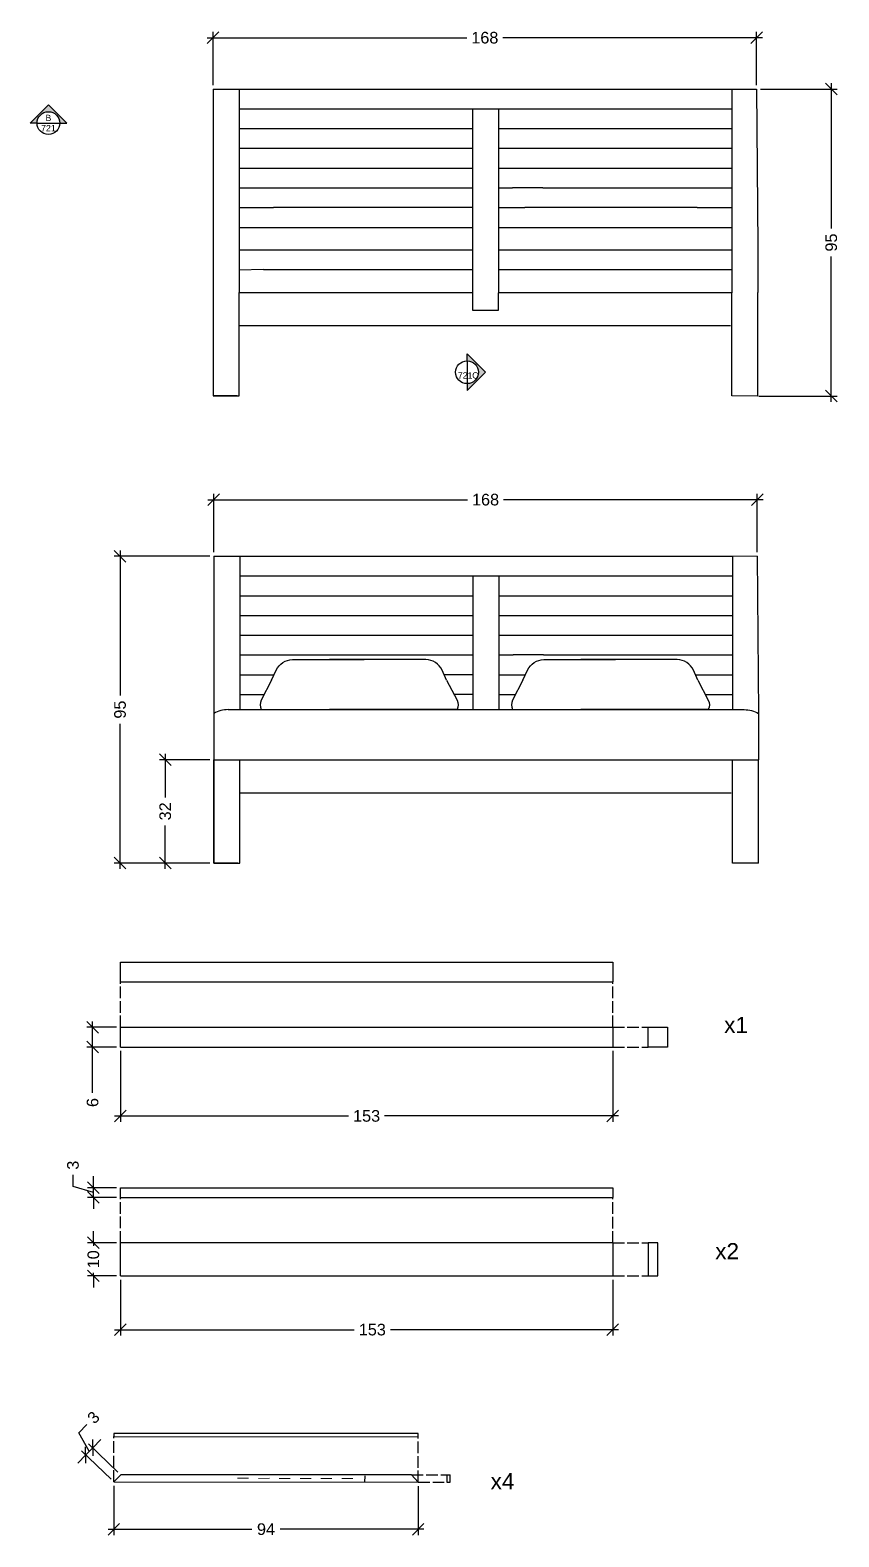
# Model space of a CAD drawing. Header units: millimetres. Extents: x -383 to 2872, y 639 to 2489.
# Drawn here: x 1504.4 to 1754.9, y 2010.5 to 2477 of the extents above; entities that cross this region are included whole.
import ezdxf
from ezdxf.enums import TextEntityAlignment as Align

# ---------------------------------------------------------------- set-up
doc = ezdxf.new("R2010")
doc.units = ezdxf.units.MM
doc.linetypes.add('ACAD_ISO02W100', pattern=[15, 12, -3])
for name, color, linetype in [('Linee di proiezione', 3, 'Continuous'), ('particolari', 6, 'Continuous'), ('quote', 4, 'Continuous'), ('struttura', 7, 'Continuous')]:
    doc.layers.add(name, color=color, linetype=linetype)
doc.styles.add('ARIAL', font='Arial.ttf')
doc.styles.get("Standard").update_dxf_attribs({"font": 'Arial.ttf'})
doc.dimstyles.new('TICK_36', dxfattribs={"dimtxt": 3.6, "dimasz": 3.6, "dimexe": 1.8, "dimexo": 1.2, "dimgap": 1.8, "dimtad": 0, "dimdec": 0, "dimzin": 0, "dimdsep": 46, "dimtxsty": 'ARIAL', "dimblk": 'OBLIQUE', "dimblk1": 'OBLIQUE', "dimblk2": 'OBLIQUE', "dimcen": 1.8, "dimdle": 1.8, "dimclrd": 256, "dimclre": 4, "dimclrt": 256, "dimadec": 0, "dimazin": 0, "dimtfac": 1, "dimtdec": 0, "dimtmove": 1, "dimatfit": 3, "dimldrblk": 'OBLIQUE', "dimfxl": 1, "dimtfillclr": 256, "dimtolj": 1, "dimtzin": 0, "dimarcsym": 1})

# ---------------------------------------------------------------- blocks, each defined once
blk = doc.blocks.new('_Oblique')
at = {"color": 0, "linetype": 'ByBlock', "lineweight": -2}
blk.add_line((-0.5, -0.5), (0.5, 0.5), dxfattribs=at)
blk = doc.blocks.new('*D205')
at = {"layer": 'Defpoints', "color": 0, "linetype": 'Continuous', "transparency": 16777216}
for p in [(1546.22, 2251.08), (1561.25, 2251.08), (1561.25, 2219.08)]:
    blk.add_point(p, dxfattribs=at)
at = {"layer": 'quote', "color": 4, "linetype": 'Continuous', "lineweight": -2, "transparency": 16777216}
for p, q in [((1560.05, 2251.08), (1544.42, 2251.08)), ((1560.05, 2219.08), (1544.42, 2219.08))]:
    blk.add_line(p, q, dxfattribs=at)
at = {"layer": 'quote', "linetype": 'Continuous', "lineweight": -2, "transparency": 16777216}
for p, q in [((1546.22, 2252.88), (1546.22, 2239.41)), ((1546.22, 2217.28), (1546.22, 2230.75))]:
    blk.add_line(p, q, dxfattribs=at)
at = {"layer": 'quote', "linetype": 'Continuous', "lineweight": -2, "transparency": 16777216, "xscale": 3.6, "yscale": 3.6, "zscale": 3.6}
for p, rotation in [((1546.22, 2251.08), 90), ((1546.22, 2219.08), 270)]:
    blk.add_blockref('_Oblique', p, dxfattribs=dict(at, rotation=rotation))
at = {"layer": 'quote', "linetype": 'Continuous', "transparency": 16777216, "insert": (1546.22, 2235.08), "char_height": 3.6, "attachment_point": 5, "rotation": 90, "style": 'ARIAL'}
blk.add_mtext('\\A1;32', dxfattribs=at)
blk = doc.blocks.new('*D206')
at = {"layer": 'Defpoints', "color": 0, "linetype": 'Continuous', "transparency": 16777216}
for p in [(1532.22, 2314.08), (1561.25, 2314.08), (1561.25, 2219.08)]:
    blk.add_point(p, dxfattribs=at)
at = {"layer": 'quote', "color": 4, "linetype": 'Continuous', "lineweight": -2, "transparency": 16777216}
for p, q in [((1560.05, 2314.08), (1530.42, 2314.08)), ((1560.05, 2219.08), (1530.42, 2219.08))]:
    blk.add_line(p, q, dxfattribs=at)
at = {"layer": 'quote', "linetype": 'Continuous', "lineweight": -2, "transparency": 16777216}
for p, q in [((1532.22, 2315.88), (1532.22, 2270.93)), ((1532.22, 2217.28), (1532.22, 2262.22))]:
    blk.add_line(p, q, dxfattribs=at)
at = {"layer": 'quote', "linetype": 'Continuous', "lineweight": -2, "transparency": 16777216, "xscale": 3.6, "yscale": 3.6, "zscale": 3.6}
for p, rotation in [((1532.22, 2314.08), 90), ((1532.22, 2219.08), 270)]:
    blk.add_blockref('_Oblique', p, dxfattribs=dict(at, rotation=rotation))
at = {"layer": 'quote', "linetype": 'Continuous', "transparency": 16777216, "insert": (1532.22, 2266.58), "char_height": 3.6, "attachment_point": 5, "rotation": 90, "style": 'ARIAL'}
blk.add_mtext('\\A1;95', dxfattribs=at)
blk = doc.blocks.new('*D198')
at = {"layer": 'Defpoints', "color": 0, "linetype": 'Continuous', "transparency": 16777216}
for p in [(1729.63, 2331.57), (1561.25, 2314.08), (1729.63, 2314.08)]:
    blk.add_point(p, dxfattribs=at)
at = {"layer": 'quote', "color": 4, "linetype": 'Continuous', "lineweight": -2, "transparency": 16777216}
for p, q in [((1561.25, 2315.28), (1561.25, 2333.37)), ((1729.63, 2315.28), (1729.63, 2333.37))]:
    blk.add_line(p, q, dxfattribs=at)
at = {"layer": 'quote', "linetype": 'Continuous', "lineweight": -2, "transparency": 16777216}
for p, q in [((1559.45, 2331.57), (1639.83, 2331.57)), ((1731.43, 2331.57), (1651.04, 2331.57))]:
    blk.add_line(p, q, dxfattribs=at)
at = {"layer": 'quote', "linetype": 'Continuous', "lineweight": -2, "transparency": 16777216, "xscale": 3.6, "yscale": 3.6, "zscale": 3.6, "rotation": 180}
blk.add_blockref('_Oblique', (1561.25, 2331.57), dxfattribs=at)
at = {"layer": 'quote', "linetype": 'Continuous', "lineweight": -2, "transparency": 16777216, "xscale": 3.6, "yscale": 3.6, "zscale": 3.6}
blk.add_blockref('_Oblique', (1729.63, 2331.57), dxfattribs=at)
at = {"layer": 'quote', "linetype": 'Continuous', "transparency": 16777216, "insert": (1645.44, 2331.57), "char_height": 3.6, "attachment_point": 5, "style": 'ARIAL'}
blk.add_mtext('\\A1;168', dxfattribs=at)
blk = doc.blocks.new('*D236')
at = {"layer": 'Defpoints', "color": 0, "linetype": 'Continuous', "transparency": 16777216}
for p in [(1729.41, 2474.59), (1561.03, 2458.71), (1729.41, 2458.71)]:
    blk.add_point(p, dxfattribs=at)
at = {"layer": 'quote', "linetype": 'Continuous', "lineweight": -2, "transparency": 16777216}
for p, q in [((1559.23, 2474.59), (1639.61, 2474.59)), ((1731.21, 2474.59), (1650.83, 2474.59))]:
    blk.add_line(p, q, dxfattribs=at)
at = {"layer": 'quote', "color": 4, "linetype": 'Continuous', "lineweight": -2, "transparency": 16777216}
for p, q in [((1561.03, 2459.91), (1561.03, 2476.39)), ((1729.41, 2459.91), (1729.41, 2476.39))]:
    blk.add_line(p, q, dxfattribs=at)
at = {"layer": 'quote', "linetype": 'Continuous', "lineweight": -2, "transparency": 16777216, "xscale": 3.6, "yscale": 3.6, "zscale": 3.6, "rotation": 180}
blk.add_blockref('_Oblique', (1561.03, 2474.59), dxfattribs=at)
at = {"layer": 'quote', "linetype": 'Continuous', "lineweight": -2, "transparency": 16777216, "xscale": 3.6, "yscale": 3.6, "zscale": 3.6}
blk.add_blockref('_Oblique', (1729.41, 2474.59), dxfattribs=at)
at = {"layer": 'quote', "linetype": 'Continuous', "transparency": 16777216, "insert": (1645.22, 2474.59), "char_height": 3.6, "attachment_point": 5, "style": 'ARIAL'}
blk.add_mtext('\\A1;168', dxfattribs=at)
blk = doc.blocks.new('*D237')
at = {"layer": 'Defpoints', "color": 0, "linetype": 'Continuous', "transparency": 16777216}
for p in [(1729.4, 2458.71), (1728.86, 2363.67), (1752.54, 2363.67)]:
    blk.add_point(p, dxfattribs=at)
at = {"layer": 'quote', "color": 4, "linetype": 'Continuous', "lineweight": -2, "transparency": 16777216}
for p, q in [((1730.6, 2458.71), (1754.34, 2458.71)), ((1730.06, 2363.67), (1754.34, 2363.67))]:
    blk.add_line(p, q, dxfattribs=at)
at = {"layer": 'quote', "linetype": 'Continuous', "lineweight": -2, "transparency": 16777216}
for p, q in [((1752.54, 2460.51), (1752.54, 2415.54)), ((1752.54, 2361.87), (1752.54, 2406.83))]:
    blk.add_line(p, q, dxfattribs=at)
at = {"layer": 'quote', "linetype": 'Continuous', "lineweight": -2, "transparency": 16777216, "xscale": 3.6, "yscale": 3.6, "zscale": 3.6}
for p, rotation in [((1752.54, 2458.71), 90), ((1752.54, 2363.67), 270)]:
    blk.add_blockref('_Oblique', p, dxfattribs=dict(at, rotation=rotation))
at = {"layer": 'quote', "linetype": 'Continuous', "transparency": 16777216, "insert": (1752.54, 2411.19), "char_height": 3.6, "attachment_point": 5, "rotation": 90, "style": 'ARIAL'}
blk.add_mtext('\\A1;95', dxfattribs=at)
blk = doc.blocks.new('*D210')
at = {"layer": 'Defpoints', "color": 0, "linetype": 'Continuous', "transparency": 16777216}
for p in [(1532.31, 2101.51), (1523.96, 2091.28), (1532.31, 2091.28)]:
    blk.add_point(p, dxfattribs=at)
at = {"layer": 'quote', "linetype": 'Continuous', "lineweight": -2, "transparency": 16777216}
for p, q in [((1523.96, 2101.51), (1523.96, 2105.11)), ((1523.96, 2101.51), (1523.96, 2100.6)), ((1523.96, 2091.28), (1523.96, 2092.19)), ((1523.96, 2091.28), (1523.96, 2087.68))]:
    blk.add_line(p, q, dxfattribs=at)
at = {"layer": 'quote', "color": 4, "linetype": 'Continuous', "lineweight": -2, "transparency": 16777216}
for p, q in [((1531.11, 2101.51), (1522.16, 2101.51)), ((1531.11, 2091.28), (1522.16, 2091.28))]:
    blk.add_line(p, q, dxfattribs=at)
at = {"layer": 'quote', "linetype": 'Continuous', "lineweight": -2, "transparency": 16777216, "xscale": 3.6, "yscale": 3.6, "zscale": 3.6}
for p, rotation in [((1523.96, 2101.51), 270), ((1523.96, 2091.28), 90)]:
    blk.add_blockref('_Oblique', p, dxfattribs=dict(at, rotation=rotation))
at = {"layer": 'quote', "linetype": 'Continuous', "transparency": 16777216, "insert": (1523.96, 2096.39), "char_height": 3.6, "attachment_point": 5, "rotation": 90, "style": 'ARIAL'}
blk.add_mtext('\\A1;10', dxfattribs=at)
blk = doc.blocks.new('*D199')
at = {"layer": 'Defpoints', "color": 0, "linetype": 'Continuous', "transparency": 16777216}
for p in [(1532.31, 2091.28), (1684.86, 2091.28), (1684.86, 2074.6)]:
    blk.add_point(p, dxfattribs=at)
at = {"layer": 'quote', "color": 4, "linetype": 'Continuous', "lineweight": -2, "transparency": 16777216}
for p, q in [((1532.31, 2090.08), (1532.31, 2072.8)), ((1684.86, 2090.08), (1684.86, 2072.8))]:
    blk.add_line(p, q, dxfattribs=at)
at = {"layer": 'quote', "linetype": 'Continuous', "lineweight": -2, "transparency": 16777216}
for p, q in [((1530.51, 2074.6), (1604.76, 2074.6)), ((1686.66, 2074.6), (1615.98, 2074.6))]:
    blk.add_line(p, q, dxfattribs=at)
at = {"layer": 'quote', "linetype": 'Continuous', "lineweight": -2, "transparency": 16777216, "xscale": 3.6, "yscale": 3.6, "zscale": 3.6, "rotation": 180}
blk.add_blockref('_Oblique', (1532.31, 2074.6), dxfattribs=at)
at = {"layer": 'quote', "linetype": 'Continuous', "lineweight": -2, "transparency": 16777216, "xscale": 3.6, "yscale": 3.6, "zscale": 3.6}
blk.add_blockref('_Oblique', (1684.86, 2074.6), dxfattribs=at)
at = {"layer": 'quote', "linetype": 'Continuous', "transparency": 16777216, "insert": (1610.37, 2074.6), "char_height": 3.6, "attachment_point": 5, "style": 'ARIAL'}
blk.add_mtext('\\A1;153', dxfattribs=at)
blk = doc.blocks.new('*D214')
at = {"layer": 'Defpoints', "color": 0, "linetype": 'Continuous', "transparency": 16777216}
for p in [(1530.29, 2027.47), (1624.57, 2027.38), (1624.57, 2012.82)]:
    blk.add_point(p, dxfattribs=at)
at = {"layer": 'quote', "color": 4, "linetype": 'Continuous', "lineweight": -2, "transparency": 16777216}
for p, q in [((1530.29, 2026.27), (1530.29, 2011.02)), ((1624.57, 2026.18), (1624.57, 2011.02))]:
    blk.add_line(p, q, dxfattribs=at)
at = {"layer": 'quote', "linetype": 'Continuous', "lineweight": -2, "transparency": 16777216}
for p, q in [((1528.49, 2012.82), (1573.08, 2012.82)), ((1626.37, 2012.82), (1581.78, 2012.82))]:
    blk.add_line(p, q, dxfattribs=at)
at = {"layer": 'quote', "linetype": 'Continuous', "lineweight": -2, "transparency": 16777216, "xscale": 3.6, "yscale": 3.6, "zscale": 3.6, "rotation": 180}
blk.add_blockref('_Oblique', (1530.29, 2012.82), dxfattribs=at)
at = {"layer": 'quote', "linetype": 'Continuous', "lineweight": -2, "transparency": 16777216, "xscale": 3.6, "yscale": 3.6, "zscale": 3.6}
blk.add_blockref('_Oblique', (1624.57, 2012.82), dxfattribs=at)
at = {"layer": 'quote', "linetype": 'Continuous', "transparency": 16777216, "insert": (1577.43, 2012.82), "char_height": 3.6, "attachment_point": 5, "style": 'ARIAL'}
blk.add_mtext('\\A1;94', dxfattribs=at)
blk = doc.blocks.new('*D215')
at = {"layer": 'Defpoints', "color": 0, "linetype": 'Continuous', "transparency": 16777216}
for p in [(1521.61, 2035.83), (1532.43, 2029.7), (1530.29, 2027.47)]:
    blk.add_point(p, dxfattribs=at)
at = {"layer": 'quote', "linetype": 'Continuous', "lineweight": -2, "transparency": 16777216}
for p, q in [((1519.44, 2042.7), (1521.94, 2045.29)), ((1522.68, 2036.95), (1519.44, 2042.7)), ((1523.75, 2038.06), (1526.25, 2040.65)), ((1521.61, 2035.83), (1519.11, 2033.24)), ((1523.75, 2038.06), (1521.61, 2035.83)), ((1523.75, 2038.06), (1521.61, 2035.83))]:
    blk.add_line(p, q, dxfattribs=at)
at = {"layer": 'quote', "color": 4, "linetype": 'Continuous', "lineweight": -2, "transparency": 16777216}
for p, q in [((1531.57, 2030.53), (1522.46, 2039.31)), ((1529.42, 2028.31), (1520.31, 2037.08))]:
    blk.add_line(p, q, dxfattribs=at)
at = {"layer": 'quote', "linetype": 'Continuous', "lineweight": -2, "transparency": 16777216, "xscale": 3.6, "yscale": 3.6, "zscale": 3.6}
for p, rotation in [((1523.75, 2038.06), 226.0829280085595), ((1521.61, 2035.83), 46.08292800855953)]:
    blk.add_blockref('_Oblique', p, dxfattribs=dict(at, rotation=rotation))
at = {"layer": 'quote', "linetype": 'Continuous', "transparency": 16777216, "insert": (1523.99, 2047.42), "char_height": 3.6, "attachment_point": 5, "rotation": 46.0829, "style": 'ARIAL'}
blk.add_mtext('\\A1;3', dxfattribs=at)
blk = doc.blocks.new('*D217')
at = {"layer": 'Defpoints', "color": 0, "linetype": 'Continuous', "transparency": 16777216}
for p in [(1532.31, 2162.11), (1684.86, 2162.11), (1684.86, 2140.77)]:
    blk.add_point(p, dxfattribs=at)
at = {"layer": 'quote', "color": 4, "linetype": 'Continuous', "lineweight": -2, "transparency": 16777216}
for p, q in [((1532.31, 2160.91), (1532.31, 2138.97)), ((1684.86, 2160.91), (1684.86, 2138.97))]:
    blk.add_line(p, q, dxfattribs=at)
at = {"layer": 'quote', "linetype": 'Continuous', "lineweight": -2, "transparency": 16777216}
for p, q in [((1530.51, 2140.77), (1602.98, 2140.77)), ((1686.66, 2140.77), (1614.19, 2140.77))]:
    blk.add_line(p, q, dxfattribs=at)
at = {"layer": 'quote', "linetype": 'Continuous', "lineweight": -2, "transparency": 16777216, "xscale": 3.6, "yscale": 3.6, "zscale": 3.6, "rotation": 180}
blk.add_blockref('_Oblique', (1532.31, 2140.77), dxfattribs=at)
at = {"layer": 'quote', "linetype": 'Continuous', "lineweight": -2, "transparency": 16777216, "xscale": 3.6, "yscale": 3.6, "zscale": 3.6}
blk.add_blockref('_Oblique', (1684.86, 2140.77), dxfattribs=at)
at = {"layer": 'quote', "linetype": 'Continuous', "transparency": 16777216, "insert": (1608.59, 2140.77), "char_height": 3.6, "attachment_point": 5, "style": 'ARIAL'}
blk.add_mtext('\\A1;153', dxfattribs=at)
blk = doc.blocks.new('*D220')
at = {"layer": 'Defpoints', "color": 0, "linetype": 'Continuous', "transparency": 16777216}
for p in [(1523.71, 2168.23), (1532.31, 2168.23), (1532.31, 2162.11)]:
    blk.add_point(p, dxfattribs=at)
at = {"layer": 'quote', "linetype": 'Continuous', "lineweight": -2, "transparency": 16777216}
for p, q in [((1523.71, 2160.31), (1523.71, 2170.03)), ((1523.71, 2147.93), (1523.71, 2162.11))]:
    blk.add_line(p, q, dxfattribs=at)
at = {"layer": 'quote', "color": 4, "linetype": 'Continuous', "lineweight": -2, "transparency": 16777216}
for p, q in [((1531.11, 2168.23), (1521.91, 2168.23)), ((1531.11, 2162.11), (1521.91, 2162.11))]:
    blk.add_line(p, q, dxfattribs=at)
at = {"layer": 'quote', "linetype": 'Continuous', "lineweight": -2, "transparency": 16777216, "xscale": 3.6, "yscale": 3.6, "zscale": 3.6}
for p, rotation in [((1523.71, 2168.23), 90), ((1523.71, 2162.11), 270)]:
    blk.add_blockref('_Oblique', p, dxfattribs=dict(at, rotation=rotation))
at = {"layer": 'quote', "linetype": 'Continuous', "transparency": 16777216, "insert": (1523.71, 2144.93), "char_height": 3.6, "attachment_point": 5, "rotation": 90, "style": 'ARIAL'}
blk.add_mtext('\\A1;6', dxfattribs=at)
blk = doc.blocks.new('*D290')
at = {"layer": 'Defpoints', "color": 0, "linetype": 'Continuous', "transparency": 16777216}
for p in [(1523.96, 2118.57), (1532.31, 2118.57), (1532.31, 2115.57)]:
    blk.add_point(p, dxfattribs=at)
at = {"layer": 'quote', "linetype": 'Continuous', "lineweight": -2, "transparency": 16777216}
for p, q in [((1517.64, 2118.97), (1517.64, 2122.57)), ((1523.96, 2117.07), (1517.64, 2118.97)), ((1523.96, 2118.57), (1523.96, 2122.17)), ((1523.96, 2115.57), (1523.96, 2118.57)), ((1523.96, 2115.57), (1523.96, 2118.57)), ((1523.96, 2115.57), (1523.96, 2111.97))]:
    blk.add_line(p, q, dxfattribs=at)
at = {"layer": 'quote', "color": 4, "linetype": 'Continuous', "lineweight": -2, "transparency": 16777216}
for p, q in [((1531.11, 2118.57), (1522.16, 2118.57)), ((1531.11, 2115.57), (1522.16, 2115.57))]:
    blk.add_line(p, q, dxfattribs=at)
at = {"layer": 'quote', "linetype": 'Continuous', "lineweight": -2, "transparency": 16777216, "xscale": 3.6, "yscale": 3.6, "zscale": 3.6}
for p, rotation in [((1523.96, 2118.57), 270), ((1523.96, 2115.57), 90)]:
    blk.add_blockref('_Oblique', p, dxfattribs=dict(at, rotation=rotation))
at = {"layer": 'quote', "linetype": 'Continuous', "transparency": 16777216, "insert": (1517.64, 2125.52), "char_height": 3.6, "attachment_point": 5, "rotation": 90, "style": 'ARIAL'}
blk.add_mtext('\\A1;3', dxfattribs=at)

msp = doc.modelspace()

# ---------------------------------------------------------------- hatches: boundary and pattern name
at = {"layer": 'particolari'}
h = msp.add_hatch(color=256, dxfattribs=at)
h.dxf.hatch_style = 1
h.paths.add_polyline_path([(1504.35, 2448.17), (1506.49, 2448.17, -1), (1513.55, 2448.17), (1515.69, 2448.17), (1510.02, 2453.87)])
h = msp.add_hatch(color=256, dxfattribs=at)
h.dxf.hatch_style = 1
h.paths.add_polyline_path([(1639.71, 2376.7), (1639.71, 2374.56, -1), (1639.71, 2367.5), (1639.71, 2365.36), (1645.41, 2371.03)])

# ---------------------------------------------------------------- linework, layer by layer
for p, q in [((1532.31, 2182.29), (1532.31, 2188.41)), ((1684.86, 2188.41), (1684.86, 2182.29)), ((1532.31, 2162.11), (1532.31, 2168.23)), ((1684.86, 2168.23), (1684.86, 2162.11)), ((1695.77, 2162.11), (1695.77, 2168.23)), ((1695.77, 2168.23), (1701.77, 2168.23)), ((1701.77, 2168.23), (1701.77, 2162.11)), ((1701.77, 2162.11), (1695.77, 2162.11)), ((1532.31, 2115.57), (1532.31, 2118.57)), ((1532.31, 2118.57), (1684.86, 2118.57)), ((1684.86, 2118.57), (1684.86, 2115.53)), ((1532.31, 2115.57), (1684.86, 2115.53)), ((1695.77, 2101.46), (1695.77, 2091.28)), ((1698.77, 2101.46), (1695.77, 2101.46)), ((1698.77, 2091.28), (1698.77, 2101.46)), ((1695.77, 2091.28), (1698.77, 2091.28)), ((1624.57, 2042.44), (1530.29, 2042.44)), ((1530.29, 2042.44), (1530.29, 2041.54)), ((1530.29, 2041.54), (1624.57, 2041.44)), ((1624.57, 2041.44), (1624.57, 2042.44)), ((1633.45, 2029.66), (1633.45, 2027.38)), ((1633.45, 2029.66), (1634.45, 2029.66)), ((1634.45, 2027.38), (1634.45, 2029.66)), ((1633.45, 2027.38), (1634.45, 2027.38))]:
    msp.add_line(p, q)
at = {"layer": 'Linee di proiezione', "color": 4, "linetype": 'ACAD_ISO02W100', "ltscale": 0.3}
for p, q in [((1532.31, 2168.23), (1532.31, 2182.29)), ((1684.86, 2168.23), (1684.86, 2182.29)), ((1684.86, 2168.23), (1695.77, 2168.23)), ((1684.86, 2162.11), (1695.77, 2162.11)), ((1532.31, 2101.51), (1532.31, 2115.57)), ((1684.86, 2101.46), (1684.86, 2115.53)), ((1684.86, 2101.46), (1695.77, 2101.46)), ((1684.86, 2091.28), (1695.77, 2091.28)), ((1530.29, 2027.47), (1530.29, 2041.54)), ((1624.57, 2027.38), (1624.57, 2041.44)), ((1622.54, 2029.66), (1633.45, 2029.66)), ((1624.57, 2027.38), (1633.45, 2027.38))]:
    msp.add_line(p, q, dxfattribs=at)
at = {"layer": 'particolari'}
for p, q in [((1504.35, 2448.17), (1510.02, 2453.87)), ((1515.69, 2448.17), (1510.02, 2453.87)), ((1506.49, 2448.17), (1504.35, 2448.17)), ((1506.49, 2448.17), (1513.55, 2448.17)), ((1513.55, 2448.17), (1515.69, 2448.17)), ((1639.71, 2374.56), (1639.71, 2376.7)), ((1639.71, 2376.7), (1645.41, 2371.03)), ((1639.71, 2374.56), (1639.71, 2367.5)), ((1639.71, 2365.36), (1645.41, 2371.03)), ((1639.71, 2367.5), (1639.71, 2365.36))]:
    msp.add_line(p, q, dxfattribs=at)
for centre in [(1510.02, 2448.17), (1639.71, 2371.03)]:
    msp.add_circle(centre, 3.53, dxfattribs=at)
at = {"layer": 'struttura'}
for p, q in [((1561.03, 2458.71), (1561.03, 2363.71)), ((1561.03, 2458.71), (1569.14, 2458.71)), ((1569.14, 2458.71), (1569.14, 2411.21)), ((1569.14, 2458.71), (1729.41, 2458.71)), ((1721.69, 2458.71), (1721.69, 2411.21)), ((1729.41, 2458.71), (1729.81, 2410.03)), ((1569.14, 2452.59), (1653.8, 2452.59)), ((1641.41, 2452.59), (1641.41, 2415.89)), ((1649.41, 2452.59), (1649.41, 2415.89)), ((1653.8, 2452.59), (1663.19, 2452.59)), ((1663.19, 2452.59), (1721.69, 2452.59)), ((1569.14, 2446.47), (1641.41, 2446.47)), ((1649.41, 2446.47), (1653.8, 2446.47)), ((1653.8, 2446.47), (1663.19, 2446.47)), ((1663.19, 2446.47), (1721.69, 2446.47)), ((1569.14, 2440.36), (1641.41, 2440.36)), ((1649.41, 2440.36), (1653.8, 2440.36)), ((1653.8, 2440.36), (1663.19, 2440.36)), ((1663.19, 2440.36), (1721.69, 2440.36)), ((1569.14, 2434.24), (1641.41, 2434.24)), ((1649.41, 2434.24), (1653.8, 2434.24)), ((1653.8, 2434.24), (1663.19, 2434.24)), ((1663.19, 2434.24), (1721.69, 2434.24)), ((1569.14, 2428.12), (1641.41, 2428.12)), ((1649.41, 2428.12), (1653.8, 2428.12)), ((1663.19, 2428.12), (1653.8, 2428.12)), ((1663.19, 2428.12), (1721.69, 2428.12)), ((1569.14, 2422), (1579.73, 2422)), ((1632.44, 2422), (1579.73, 2422)), ((1641.41, 2422), (1632.44, 2422)), ((1649.41, 2422), (1653.8, 2422)), ((1653.8, 2422), (1657.59, 2422)), ((1711.05, 2422), (1657.59, 2422)), ((1711.05, 2422), (1721.69, 2422)), ((1569.14, 2415.89), (1576.67, 2415.89)), ((1576.67, 2415.89), (1635.5, 2415.89)), ((1635.5, 2415.89), (1641.41, 2415.89)), ((1641.41, 2415.89), (1641.41, 2409.77)), ((1649.41, 2415.89), (1653.8, 2415.89)), ((1649.41, 2415.89), (1649.41, 2409.77)), ((1653.8, 2415.89), (1654.53, 2415.89)), ((1654.53, 2415.89), (1714.1, 2415.89)), ((1714.1, 2415.89), (1721.69, 2415.89)), ((1569.14, 2411.21), (1569.14, 2395.71)), ((1569.14, 2408.89), (1576.67, 2408.89)), ((1576.67, 2408.89), (1635.5, 2408.89)), ((1635.5, 2408.89), (1641.41, 2408.89)), ((1641.41, 2409.77), (1641.41, 2403.65)), ((1649.41, 2409.77), (1649.41, 2403.65)), ((1649.41, 2408.89), (1653.8, 2408.89)), ((1653.8, 2408.89), (1654.53, 2408.89)), ((1654.53, 2408.89), (1714.1, 2408.89)), ((1714.1, 2408.89), (1721.69, 2408.89)), ((1721.69, 2411.21), (1721.69, 2395.66)), ((1729.81, 2410.03), (1729.81, 2395.71)), ((1576.67, 2402.86), (1569.14, 2402.67)), ((1576.67, 2402.86), (1635.5, 2402.86)), ((1635.5, 2402.86), (1641.41, 2402.86)), ((1641.41, 2403.65), (1641.41, 2395.66)), ((1649.41, 2403.65), (1649.41, 2395.66)), ((1649.41, 2402.86), (1721.69, 2402.86)), ((1569.14, 2363.71), (1569.14, 2395.71)), ((1641.41, 2395.66), (1569.14, 2395.66)), ((1641.41, 2395.66), (1641.41, 2390.29)), ((1721.69, 2395.66), (1649.47, 2395.66)), ((1649.47, 2390.29), (1649.47, 2395.66)), ((1721.69, 2363.71), (1721.69, 2395.66)), ((1729.81, 2363.66), (1729.81, 2395.71)), ((1641.41, 2390.29), (1649.47, 2390.29)), ((1569.14, 2385.48), (1653.46, 2385.48)), ((1653.46, 2385.48), (1663.19, 2385.48)), ((1663.19, 2385.48), (1721.35, 2385.48)), ((1568.52, 2363.71), (1561.03, 2363.71)), ((1561.03, 2363.71), (1569.14, 2363.71)), ((1729.81, 2363.66), (1721.69, 2363.71)), ((1561.25, 2314.08), (1561.25, 2219.08)), ((1561.25, 2314.08), (1575.96, 2314.08)), ((1569.36, 2314.08), (1569.36, 2266.58)), ((1575.96, 2314.08), (1647.03, 2314.08)), ((1647.03, 2314.08), (1661.74, 2314.08)), ((1661.74, 2314.08), (1721.91, 2314.08)), ((1721.91, 2314.08), (1729.63, 2314.14)), ((1721.91, 2314.08), (1721.91, 2266.58)), ((1729.63, 2314.08), (1730.03, 2265.4)), ((1729.63, 2314.08), (1729.63, 2313.04)), ((1569.36, 2307.96), (1654.02, 2307.96)), ((1641.63, 2266.58), (1641.63, 2307.96)), ((1649.63, 2266.58), (1649.63, 2307.96)), ((1654.02, 2307.96), (1663.4, 2307.96)), ((1663.4, 2307.96), (1721.91, 2307.96)), ((1569.36, 2301.84), (1641.63, 2301.84)), ((1649.63, 2301.84), (1654.02, 2301.84)), ((1654.02, 2301.84), (1663.4, 2301.84)), ((1663.4, 2301.84), (1721.91, 2301.84)), ((1569.36, 2295.73), (1641.63, 2295.73)), ((1649.63, 2295.73), (1654.02, 2295.73)), ((1654.02, 2295.73), (1663.4, 2295.73)), ((1663.4, 2295.73), (1721.91, 2295.73)), ((1569.36, 2289.61), (1641.63, 2289.61)), ((1649.63, 2289.61), (1654.02, 2289.61)), ((1654.02, 2289.61), (1663.4, 2289.61)), ((1663.4, 2289.61), (1721.91, 2289.61)), ((1569.36, 2283.49), (1641.63, 2283.49)), ((1649.63, 2283.49), (1654.02, 2283.49)), ((1663.4, 2283.49), (1654.02, 2283.49)), ((1663.4, 2283.49), (1721.91, 2283.49)), ((1569.36, 2277.38), (1579.95, 2277.38)), ((1641.63, 2277.38), (1632.65, 2277.38)), ((1649.63, 2277.38), (1654.02, 2277.38)), ((1654.02, 2277.38), (1657.81, 2277.38)), ((1710.42, 2277.38), (1721.91, 2277.38)), ((1569.36, 2271.26), (1576.89, 2271.26)), ((1641.63, 2271.26), (1635.71, 2271.26)), ((1649.63, 2271.26), (1654.02, 2271.26)), ((1654.02, 2271.26), (1654.75, 2271.26)), ((1713.54, 2271.26), (1721.91, 2271.26)), ((1565.71, 2266.58), (1657.68, 2266.58)), ((1575.96, 2266.61), (1575.96, 2266.58)), ((1647.03, 2266.58), (1647.03, 2266.58)), ((1663.4, 2266.58), (1725.57, 2266.58)), ((1714.92, 2266.58), (1714.92, 2266.58)), ((1561.25, 2219.08), (1561.25, 2251.08)), ((1561.25, 2251.08), (1662.14, 2251.08)), ((1569.36, 2219.08), (1569.36, 2251.08)), ((1662.14, 2251.08), (1663.4, 2251.08)), ((1663.4, 2251.08), (1730.03, 2251.08)), ((1721.91, 2219.08), (1721.91, 2251.03)), ((1730.03, 2219.03), (1730.03, 2251.08)), ((1569.36, 2240.85), (1653.68, 2240.85)), ((1653.68, 2240.85), (1663.4, 2240.85)), ((1663.4, 2240.85), (1721.56, 2240.85)), ((1568.74, 2219.08), (1561.25, 2219.08)), ((1561.25, 2219.08), (1569.36, 2219.08)), ((1730.03, 2219.03), (1721.91, 2219.08)), ((1532.31, 2188.41), (1538.92, 2188.41)), ((1538.92, 2188.41), (1609.98, 2188.41)), ((1609.98, 2188.41), (1624.7, 2188.41)), ((1624.7, 2188.41), (1684.86, 2188.41)), ((1532.31, 2182.29), (1616.98, 2182.29)), ((1616.98, 2182.29), (1626.36, 2182.29)), ((1626.36, 2182.29), (1684.86, 2182.29)), ((1532.31, 2168.23), (1538.92, 2168.23)), ((1538.92, 2168.23), (1609.98, 2168.23)), ((1609.98, 2168.23), (1624.7, 2168.23)), ((1624.7, 2168.23), (1684.86, 2168.23)), ((1532.31, 2162.11), (1616.98, 2162.11)), ((1616.98, 2162.11), (1626.36, 2162.11)), ((1626.36, 2162.11), (1684.86, 2162.11)), ((1532.31, 2091.28), (1532.31, 2101.51)), ((1684.86, 2101.46), (1532.31, 2101.46)), ((1684.86, 2101.46), (1684.86, 2091.28)), ((1532.31, 2091.28), (1616.63, 2091.28)), ((1616.63, 2091.28), (1626.36, 2091.28)), ((1626.36, 2091.28), (1684.52, 2091.28)), ((1684.52, 2091.28), (1684.86, 2091.28)), ((1532.43, 2029.7), (1530.29, 2027.47)), ((1622.54, 2029.66), (1624.57, 2027.38))]:
    msp.add_line(p, q, dxfattribs=at)
for points in [[(1579.18, 2275.74), (1580.61, 2278.81, -0.283717), (1585.61, 2282.09), (1607.88, 2282.09)], [(1633.39, 2275.74), (1631.96, 2278.81, 0.283717), (1626.97, 2282.09), (1597.13, 2282.09)], [(1657.04, 2275.74), (1658.47, 2278.8, -0.283717), (1663.46, 2282.08), (1685.74, 2282.08)], [(1711.25, 2275.74), (1709.82, 2278.8, 0.283717), (1704.83, 2282.08), (1674.99, 2282.08)], [(1579.18, 2275.74), (1575.98, 2269.48, 0.240895), (1575.98, 2266.58), (1607.88, 2266.58)], [(1633.39, 2275.74), (1636.6, 2269.47, -0.240895), (1636.6, 2266.58), (1597.13, 2266.58)], [(1657.04, 2275.74), (1653.83, 2269.47, 0.240895), (1653.83, 2266.58), (1685.74, 2266.58)], [(1711.25, 2275.74), (1714.45, 2269.47, -0.240895), (1714.45, 2266.58), (1674.99, 2266.58)], [(1565.71, 2266.58, 0.12952), (1561.25, 2265.4), (1561.25, 2251.08)], [(1725.57, 2266.58, -0.12952), (1730.03, 2265.4), (1730.03, 2251.08)]]:
    msp.add_lwpolyline(points, format="xyb", dxfattribs=at)
at = {"layer": 'struttura', "lineweight": 25}
for points in [[(1622.54, 2029.66), (1532.43, 2029.7)], [(1608, 2029.37), (1607.99, 2027.38)], [(1530.29, 2027.47), (1624.57, 2027.38)]]:
    msp.add_lwpolyline(points, dxfattribs=at)
at = {"layer": 'struttura', "lineweight": 18}
for points in [[(1568.65, 2028.58), (1572.05, 2028.59)], [(1575.09, 2028.56), (1578.5, 2028.58)], [(1581.55, 2028.55), (1584.94, 2028.57)], [(1588, 2028.54), (1591.39, 2028.56)], [(1594.44, 2028.53), (1597.84, 2028.54)], [(1600.89, 2028.51), (1604.29, 2028.53)]]:
    msp.add_lwpolyline(points, dxfattribs=at)

# ---------------------------------------------------------------- texts
at = {"layer": 'particolari'}
for tag, text, p in [('B', 'A301', (1510.02, 2450.74)), ('721', 'A', (1510.02, 2447.59)), ('721', 'A', (1639.13, 2371.03)), ('C', 'A301', (1642.28, 2371.03))]:
    msp.add_attdef(tag, text=text, height=1.95, dxfattribs=at).set_placement(p, align=Align.TOP_CENTER)
at = {"layer": 'quote', "color": 4, "char_height": 5, "attachment_point": 1}
for s, insert in [('{\\C256;x1}', (1719.36, 2171.46)), ('{\\C256;x2}', (1716.59, 2101.41)), ('{\\C256;x4}', (1647.01, 2030.18))]:
    msp.add_mtext_dynamic_manual_height_columns(s, width=16.6054, gutter_width=1, heights=[0], dxfattribs=dict(at, insert=insert))

# ---------------------------------------------------------------- dimensions: what is measured, and where the dimension line sits
at = {"layer": 'quote', "linetype": 'Continuous'}
for base, p1, p2, picture, middle in [((1729.41, 2474.59), (1561.03, 2458.71), (1729.41, 2458.71), '*D236', (1645.22, 2474.59)), ((1729.63, 2331.57), (1561.25, 2314.08), (1729.63, 2314.08), '*D198', (1645.44, 2331.57)), ((1684.86, 2140.77), (1532.31, 2162.11), (1684.86, 2162.11), '*D217', (1608.59, 2140.77)), ((1624.57, 2012.82), (1530.29, 2027.47), (1624.57, 2027.38), '*D214', (1577.43, 2012.82))]:
    dim = msp.add_linear_dim(base=base, p1=p1, p2=p2, dimstyle='TICK_36', dxfattribs=at)
    dim.commit()
    dim.dimension.update_dxf_attribs({"geometry": picture, "text_midpoint": middle})
for base, p1, p2, picture, middle in [((1752.54, 2363.67), (1729.4, 2458.71), (1728.86, 2363.67), '*D237', (1752.54, 2411.19)), ((1532.22, 2314.08), (1561.25, 2219.08), (1561.25, 2314.08), '*D206', (1532.22, 2266.58)), ((1546.22, 2251.08), (1561.25, 2219.08), (1561.25, 2251.08), '*D205', (1546.22, 2235.08)), ((1523.96, 2118.57), (1532.31, 2115.57), (1532.31, 2118.57), '*D290', (1517.64, 2124.37)), ((1523.96, 2091.28), (1532.31, 2101.51), (1532.31, 2091.28), '*D210', (1523.96, 2096.39))]:
    dim = msp.add_linear_dim(base=base, p1=p1, p2=p2, angle=90, dimstyle='TICK_36', dxfattribs=at)
    dim.commit()
    dim.dimension.update_dxf_attribs({"geometry": picture, "text_midpoint": middle})
dim = msp.add_linear_dim(base=(1523.71, 2168.23), p1=(1532.31, 2162.11), p2=(1532.31, 2168.23), angle=90, dimstyle='TICK_36', dxfattribs=at)
dim.commit()
dim.dimension.update_dxf_attribs({"geometry": '*D220', "text_midpoint": (1523.07, 2144.93), "dimtype": 160})
dim = msp.add_linear_dim(base=(1684.86, 2074.6), p1=(1532.31, 2091.28), p2=(1684.86, 2091.28), dimstyle='TICK_36', dxfattribs=at)
dim.commit()
dim.dimension.update_dxf_attribs({"geometry": '*D199', "text_midpoint": (1610.37, 2074.6), "dimtype": 160})
dim = msp.add_aligned_dim(p1=(1532.43, 2029.7), p2=(1530.29, 2027.47), distance=-12.05, dimstyle='TICK_36', dxfattribs=at)
dim.commit()
dim.dimension.update_dxf_attribs({"geometry": '*D215', "text_midpoint": (1523.19, 2046.59)})

doc.saveas('drawing.dxf')
